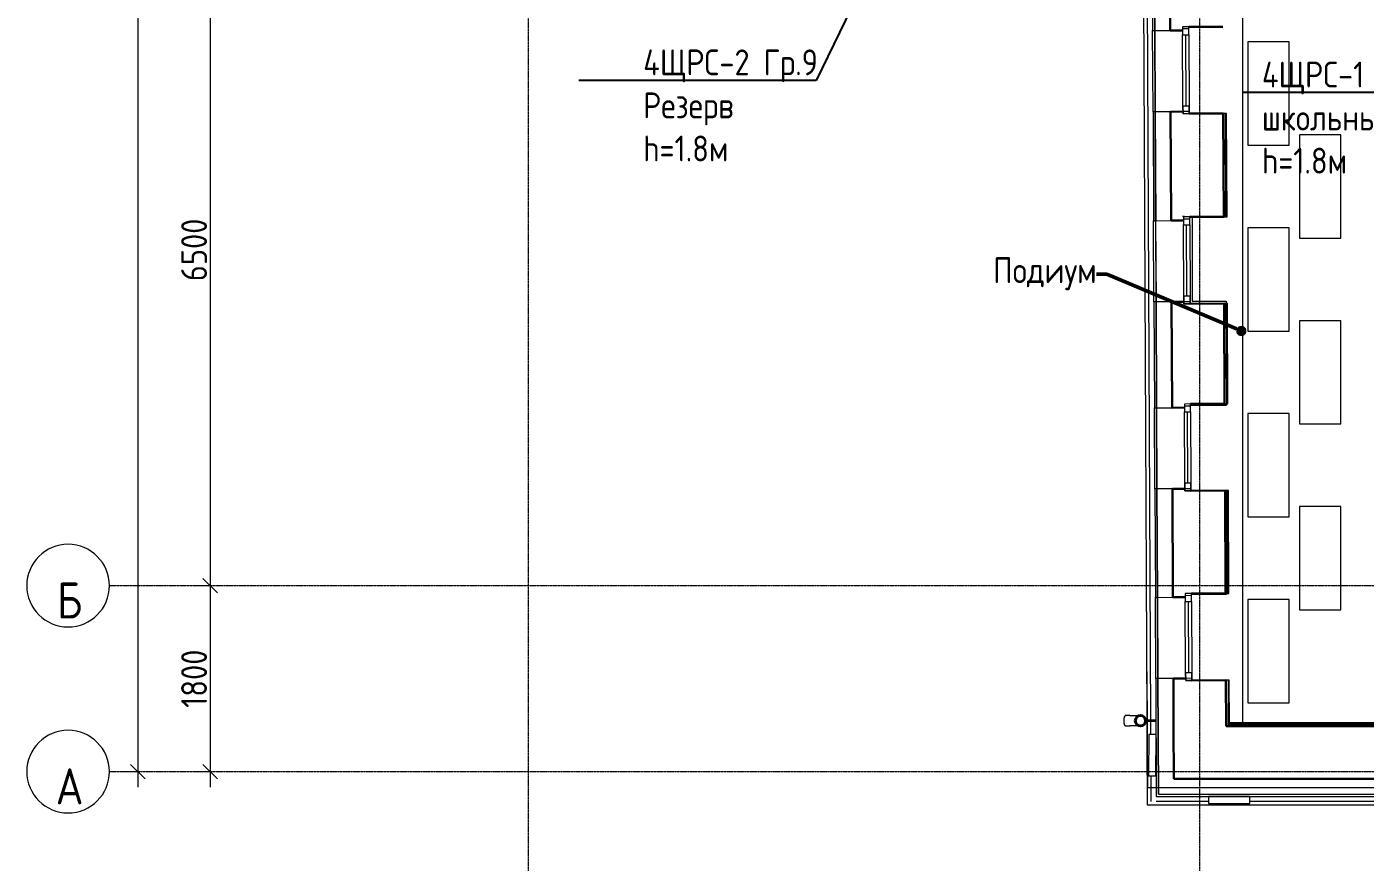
# Model space of a CAD drawing. Header units: millimetres. Extents: x -32 to 417638015, y -35 to 175284279.
# Drawn here: x 417379309 to 417392269, y 175230904 to 175238989 of the extents above; entities that cross this region are included whole.
import ezdxf
from ezdxf import colors
from ezdxf.entities.mleader import LeaderData, LeaderLine
from ezdxf.math import Vec2, Vec3

# ---------------------------------------------------------------- set-up
doc = ezdxf.new("R2010")
doc.units = ezdxf.units.MM
doc.linetypes.add('ADSK_Линия сетки', pattern=[25, 20, -2.5, 0, -2.5])
for name, color, linetype, lineweight in [('_ Окна', 7, 'Continuous', 9), ('Обобщенные модели', 7, 'Continuous', 18), ('Окна', 7, 'Continuous', 9), ('Оси', 253, 'Continuous', 9), ('Перекрытие', 7, 'Continuous', 18), ('Размеры', 7, 'Continuous', 9), ('Стены внутренние', 7, 'Continuous', 18), ('Стены наружные', 7, 'Continuous', 18), ('Стены несущие', 7, 'Continuous', 30), ('Стены отделка', 7, 'Continuous', 30), ('Стены штриховка', 7, 'Continuous', 9), ('ТХ', 5, 'Continuous', 0), ('ТХ_Задание ЭОМ_СС', 6, 'Continuous', 0), ('ТХ_КР ЗАДАНИЕ', 251, 'Continuous', 0), ('ШТРИХОВКА', 252, 'Continuous', 15)]:
    doc.layers.add(name, color=color, linetype=linetype, lineweight=lineweight)
doc.layers.add('_ЭМ_Надписи', color=7, linetype='Continuous')
doc.styles.add('GOST Common', font='GOST_Common.ttf', dxfattribs={"width": 0.9, "height": 350})
doc.styles.add('GOST Common_1', font='GOST_Common.ttf', dxfattribs={"width": 0.9, "height": 250})
doc.styles.add('ЭОМ', font='isocpeur.ttf', dxfattribs={"width": 0.85, "height": 250})
doc.dimstyles.new('ADSK_Основной_2_5_мм', dxfattribs={"dimscale": 304.8, "dimtxt": 251.428749, "dimasz": 0.463911, "dimexe": 0.492126, "dimexo": 0.492126, "dimgap": 0.098425, "dimtad": 1, "dimrnd": 0.01, "dimdsep": 46, "dimtxsty": 'GOST Common_1', "dimblk1": 'OBLIQUE', "dimblk2": 'OBLIQUE', "dimsah": 1, "dimcen": 0.09, "dimdle": 0.492126, "dimazin": 2, "dimtfac": 1, "dimtdec": 4, "dimtix": 1, "dimtmove": 0, "dimatfit": 3, "dimfxl": 1, "dimtvp": 1, "dimtolj": 1, "dimtzin": 0, "dimlwd": 20, "dimlwe": 20, "dimarcsym": 2})

# ---------------------------------------------------------------- blocks, each defined once
blk = doc.blocks.new('_Dot')
at = {"color": 0, "linetype": 'ByBlock', "lineweight": -2}
blk.add_line((-0.5, 0), (-1, 0), dxfattribs=at)
at = {"color": 0, "linetype": 'ByBlock', "const_width": 0.5}
blk.add_lwpolyline([(-0.25, 0, 1), (0.25, 0, 1)], format="xyb", close=True, dxfattribs=at)
blk = doc.blocks.new('_Oblique')
at = {"color": 0, "linetype": 'ByBlock', "lineweight": -2}
blk.add_line((-0.5, -0.5), (0.5, 0.5), dxfattribs=at)
blk = doc.blocks.new('*D283')
at = {"layer": 'Defpoints', "color": 0, "transparency": 16777216}
for p in [(-9677, 43374), (-9777, 324), (-9677, 324)]:
    blk.add_point(p, dxfattribs=at)
at = {"layer": 'Размеры', "color": 0, "lineweight": 20, "transparency": 16777216}
for p, q in [((-9777, 43524), (-9777, 174)), ((-9827, 43374), (-9927, 43374)), ((-9827, 324), (-9927, 324))]:
    blk.add_line(p, q, dxfattribs=at)
at = {"layer": 'Размеры', "color": 0, "lineweight": 20, "transparency": 16777216, "xscale": 141.4, "yscale": 141.4, "zscale": 141.4}
for p, rotation in [((-9777, 43374), 90), ((-9777, 324), 270)]:
    blk.add_blockref('_Oblique', p, dxfattribs=dict(at, rotation=rotation))
at = {"layer": 'Размеры', "color": 0, "lineweight": 20, "transparency": 16777216, "insert": (-9932, 21849), "char_height": 250, "width": 971.62, "attachment_point": 5, "rotation": 90, "style": 'GOST Common_1'}
blk.add_mtext('\\A1;43050', dxfattribs=at)
blk = doc.blocks.new('*D288')
at = {"layer": 'Defpoints', "color": 0, "transparency": 16777216}
for p in [(-8977, 8624), (-9077, 2124), (-8977, 2124)]:
    blk.add_point(p, dxfattribs=at)
at = {"layer": 'Размеры', "color": 0, "lineweight": 20, "transparency": 16777216}
for p, q in [((-9077, 8774), (-9077, 1974)), ((-9127, 8624), (-9227, 8624)), ((-9127, 2124), (-9227, 2124))]:
    blk.add_line(p, q, dxfattribs=at)
at = {"layer": 'Размеры', "color": 0, "lineweight": 20, "transparency": 16777216, "xscale": 141.4, "yscale": 141.4, "zscale": 141.4}
for p, rotation in [((-9077, 8624), 90), ((-9077, 2124), 270)]:
    blk.add_blockref('_Oblique', p, dxfattribs=dict(at, rotation=rotation))
at = {"layer": 'Размеры', "color": 0, "lineweight": 20, "transparency": 16777216, "insert": (-9232, 5374), "char_height": 250, "width": 756.84, "attachment_point": 5, "rotation": 90, "style": 'GOST Common_1'}
blk.add_mtext('\\A1;6500', dxfattribs=at)
blk = doc.blocks.new('*D289')
at = {"layer": 'Defpoints', "color": 0, "transparency": 16777216}
for p in [(-8977, 2124), (-9077, 324), (-8977, 324)]:
    blk.add_point(p, dxfattribs=at)
at = {"layer": 'Размеры', "color": 0, "lineweight": 20, "transparency": 16777216}
for p, q in [((-9077, 2274), (-9077, 174)), ((-9127, 2124), (-9227, 2124)), ((-9127, 324), (-9227, 324))]:
    blk.add_line(p, q, dxfattribs=at)
at = {"layer": 'Размеры', "color": 0, "lineweight": 20, "transparency": 16777216, "xscale": 141.4, "yscale": 141.4, "zscale": 141.4}
for p, rotation in [((-9077, 2124), 90), ((-9077, 324), 270)]:
    blk.add_blockref('_Oblique', p, dxfattribs=dict(at, rotation=rotation))
at = {"layer": 'Размеры', "color": 0, "lineweight": 20, "transparency": 16777216, "insert": (-9232, 1224), "char_height": 250, "width": 700.59, "attachment_point": 5, "rotation": 90, "style": 'GOST Common_1'}
blk.add_mtext('\\A1;1800', dxfattribs=at)
blk = doc.blocks.new('_ЭМ_ТХ2_4 Этаж')
at = {"layer": 'ТХ', "color": 8}
for points in [[(7281, 6150), (7281, 7150), (6881, 7150), (6881, 6150)], [(7781, 5250), (7781, 6250), (7381, 6250), (7381, 5250)], [(7281, 4350), (7281, 5350), (6881, 5350), (6881, 4350)], [(7781, 3450), (7781, 4450), (7381, 4450), (7381, 3450)], [(7281, 2550), (7281, 3550), (6881, 3550), (6881, 2550)], [(7781, 1650), (7781, 2650), (7381, 2650), (7381, 1650)], [(7281, 750), (7281, 1750), (6881, 1750), (6881, 750)]]:
    blk.add_lwpolyline(points, close=True, dxfattribs=at)
at = {"layer": 'ТХ_КР ЗАДАНИЕ', "color": 8, "lineweight": 0}
ml = blk.add_multileader_mtext('Standard', dxfattribs=at)
ml.set_content('Подиум', color=8, style='GOST Common_1')
ml.set_leader_properties()
ml.set_arrow_properties(name='DOT')
ml.build(insert=Vec2(0, 0))
ml.multileader.update_dxf_attribs({"dogleg_length": 100, "arrow_head_size": 100})
ctx = ml.context
ctx.base_point, ctx.char_height, ctx.arrow_head_size, ctx.landing_gap_size, ctx.plane_origin = Vec3(4471, 4901), 250, 100, 0.09, Vec3(14411, 5490)
ctx.text_align_type = 2
notes = []
notes.append((ctx, [(0, (1, 1, 0), (5516, 4901), (-1, 0), 100, [(3, [(6817, 4350)], 0, [])])]))
ctx.mtext.insert, ctx.mtext.alignment, ctx.mtext.flow_direction = Vec3(5416, 5063), 3, 5
for ctx, leaders in notes:
    for number, flags, end, landing, length, lines in leaders:
        leader = LeaderData()
        leader.index, (leader.has_last_leader_line, leader.has_dogleg_vector, leader.attachment_direction) = number, flags
        leader.last_leader_point, leader.dogleg_vector, leader.dogleg_length = Vec3(end), Vec3(landing), length
        for number, points, colour, breaks in lines:
            line = LeaderLine()
            line.index, line.vertices, line.color, line.breaks = number, Vec3.list(points), colors.encode_raw_color(colour), breaks
            leader.lines.append(line)
        ctx.leaders.append(leader)
blk = doc.blocks.new('План 4 этажа')
at = {"layer": 'Обобщенные модели', "lineweight": 9}
h = blk.add_hatch(dxfattribs=at)
h.set_pattern_fill('FP_6', color=8, angle=90.2724742, style=0, pattern_type=2)
h.set_pattern_definition([(45, (591.94, 243.9), (-106.067, 106.065), [])])
h.paths.add_polyline_path([(-79.781, 768.274), (-57.529, 768.379), (-37.526, 778.129), (-23.735, 795.593), (-19.344, 819.27), (-23.942, 838.98), (-39.15, 856.907), (-57.992, 865.871), (-80.244, 865.765), (-100.246, 856.015), (-114.038, 838.552), (-118.886, 816.834), (-113.831, 795.164), (-99.875, 777.833), (-80.003, 768.379)])
at = {"layer": '_ Окна', "color": 8, "lineweight": 18}
for p, q in [((399.183, 7532.519), (339.184, 7532.233)), ((339.184, 7532.233), (339.545, 7456.234)), ((399.545, 7456.52), (399.183, 7532.519)), ((339.545, 7456.234), (399.545, 7456.52)), ((342.817, 6768.242), (402.816, 6768.527)), ((343.179, 6692.243), (342.817, 6768.242)), ((402.816, 6768.527), (403.178, 6692.528)), ((403.178, 6692.528), (343.179, 6692.243)), ((407.932, 5692.785), (347.933, 5692.499)), ((347.933, 5692.499), (348.294, 5616.5)), ((348.294, 5616.5), (408.294, 5616.786)), ((408.294, 5616.786), (407.932, 5692.785)), ((351.566, 4928.508), (411.566, 4928.793)), ((351.928, 4852.509), (351.566, 4928.508)), ((411.566, 4928.793), (411.927, 4852.794)), ((411.927, 4852.794), (351.928, 4852.509)), ((416.541, 3882.56), (356.542, 3882.275)), ((356.542, 3882.275), (356.903, 3806.275)), ((356.903, 3806.275), (416.902, 3806.561)), ((416.902, 3806.561), (416.541, 3882.56)), ((360.175, 3118.283), (420.174, 3118.569)), ((360.536, 3042.284), (360.175, 3118.283)), ((420.174, 3118.569), (420.536, 3042.569)), ((420.536, 3042.569), (360.536, 3042.284)), ((425.267, 2047.581), (365.268, 2047.295)), ((365.268, 2047.295), (365.63, 1971.296)), ((365.63, 1971.296), (425.629, 1971.582)), ((425.629, 1971.582), (425.267, 2047.581)), ((368.901, 1283.304), (428.901, 1283.589)), ((369.263, 1207.305), (368.901, 1283.304)), ((429.262, 1207.59), (369.263, 1207.305)), ((428.901, 1283.589), (429.262, 1207.59))]:
    blk.add_line(p, q, dxfattribs=at)
at = {"layer": '_ Окна', "color": 8}
for p, q in [((399.278, 7512.519), (339.279, 7512.234)), ((372.817, 6768.385), (369.545, 7456.377)), ((403.083, 6712.528), (343.083, 6712.243)), ((408.027, 5672.785), (348.028, 5672.5)), ((381.566, 4928.651), (378.294, 5616.643)), ((411.832, 4872.794), (351.833, 4872.509)), ((416.636, 3862.56), (356.637, 3862.275)), ((390.175, 3118.426), (386.903, 3806.418)), ((420.441, 3062.569), (360.441, 3062.284)), ((425.363, 2027.581), (365.363, 2027.296)), ((398.901, 1283.447), (395.629, 1971.439)), ((429.167, 1227.59), (369.168, 1227.305))]:
    blk.add_line(p, q, dxfattribs=at)
at = {"layer": 'Обобщенные модели', "color": 8}
for p, q in [((-172.77, 866.579), (-215.274, 866.377)), ((81.088, 822.786), (-17.798, 822.315)), ((-17.798, 812.315), (81.136, 812.786)), ((-214.799, 766.378), (-172.295, 766.58))]:
    blk.add_line(p, q, dxfattribs=at)
at = {"layer": 'Обобщенные модели', "color": 8, "flags": 128}
for points in [[(-172.77, 866.579), (-167.103, 866.606), (-161.518, 866.632), (-156.026, 866.658), (-150.635, 866.684), (-145.353, 866.709), (-140.189, 866.734), (-135.152, 866.758), (-130.248, 866.781), (-125.487, 866.804), (-120.876, 866.826), (-116.422, 866.847), (-112.133, 866.867), (-108.014, 866.887), (-104.073, 866.905), (-100.316, 866.923), (-96.75, 866.94), (-93.379, 866.956), (-90.209, 866.971), (-87.246, 866.986), (-84.493, 866.999), (-82.141, 867.01)], [(-81.665, 767.011), (-82.936, 767.005), (-85.599, 766.992), (-88.476, 766.979), (-91.56, 766.964), (-94.848, 766.948), (-98.334, 766.932), (-102.012, 766.914), (-105.877, 766.896), (-109.923, 766.877), (-114.142, 766.856), (-118.529, 766.836), (-123.075, 766.814), (-127.775, 766.792), (-132.62, 766.769), (-137.603, 766.745), (-142.715, 766.721), (-147.948, 766.696), (-153.295, 766.67), (-158.747, 766.644), (-164.294, 766.618), (-169.928, 766.591), (-172.295, 766.58)]]:
    blk.add_lwpolyline(points, dxfattribs=at)
at = {"layer": 'Обобщенные модели', "color": 8}
for start, end in [(0.2724742, 180.2724742), (180.2724742, 0.2724742)]:
    blk.add_arc((-68.886, 817.072), 52, start, end, dxfattribs=at)
at = {"layer": 'Обобщенные модели', "color": 8, "lineweight": 40}
for start, end in [(0.2724742, 180.2724742), (180.2724742, 0.2724742)]:
    blk.add_arc((-68.886, 817.072), 50, start, end, dxfattribs=at)
at = {"layer": 'Обобщенные модели', "color": 8}
for start_param, end_param in [(3.141592654, 4.71238898), (4.71238898, 6.283185307)]:
    blk.add_ellipse((-215.036, 816.377), major_axis=(0.238, -49.999), ratio=0.309016994, start_param=start_param, end_param=end_param, dxfattribs=at)
at = {"layer": 'Окна', "color": 8}
for p, q in [((399.183, 7532.519), (339.184, 7532.233)), ((339.184, 7532.233), (339.545, 7456.234)), ((399.545, 7456.52), (399.183, 7532.519)), ((342.817, 6768.242), (339.545, 7456.234)), ((399.545, 7456.52), (402.816, 6768.527)), ((342.817, 6768.242), (343.179, 6692.243)), ((403.178, 6692.528), (402.816, 6768.527)), ((343.179, 6692.243), (403.178, 6692.528)), ((407.932, 5692.785), (347.933, 5692.499)), ((347.933, 5692.499), (348.294, 5616.5)), ((351.566, 4928.508), (348.294, 5616.5)), ((408.294, 5616.786), (407.932, 5692.785)), ((408.294, 5616.786), (411.566, 4928.793)), ((351.566, 4928.508), (351.928, 4852.509)), ((411.927, 4852.794), (411.566, 4928.793)), ((351.928, 4852.509), (411.927, 4852.794)), ((416.541, 3882.56), (356.542, 3882.275)), ((356.542, 3882.275), (356.903, 3806.275)), ((360.175, 3118.283), (356.903, 3806.275)), ((416.902, 3806.561), (416.541, 3882.56)), ((416.902, 3806.561), (420.174, 3118.569)), ((360.175, 3118.283), (360.536, 3042.284)), ((420.536, 3042.569), (420.174, 3118.569)), ((360.536, 3042.284), (420.536, 3042.569)), ((425.267, 2047.581), (365.268, 2047.295)), ((365.268, 2047.295), (365.63, 1971.296)), ((368.901, 1283.304), (365.63, 1971.296)), ((425.629, 1971.582), (425.267, 2047.581)), ((425.629, 1971.582), (428.901, 1283.589)), ((368.901, 1283.304), (369.263, 1207.305)), ((369.263, 1207.305), (429.262, 1207.59)), ((429.262, 1207.59), (428.901, 1283.589))]:
    blk.add_line(p, q, dxfattribs=at)
at = {"layer": 'Оси', "color": 8, "linetype": 'ADSK_Линия сетки'}
for p, q in [((-5993.495, -3353.101), (-5993.495, 44439.553)), ((506.505, -3353.101), (506.505, 43685.833)), ((-10052.178, 2124.489), (51155.033, 2124.489)), ((-10052.178, 324.489), (51155.033, 324.489))]:
    blk.add_line(p, q, dxfattribs=at)
at = {"layer": 'Оси', "color": 8, "lineweight": 20}
for centre, start, end in [((-10452.178, 2124.489), 90, 270), ((-10452.178, 2124.489), 270, 90), ((-10452.178, 324.489), 90, 270), ((-10452.178, 324.489), 270, 90)]:
    blk.add_arc(centre, 400, start, end, dxfattribs=at)
at = {"layer": 'Перекрытие', "color": 8}
for p, q in [((922.656, 797), (922.656, 7636.902)), ((403.159, 6696.412), (741.121, 6696.412)), ((741.121, 6696.412), (741.121, 6694.135)), ((432.833, 5692.903), (432.833, 4876.412)), ((432.833, 4876.412), (762.656, 4876.412)), ((762.656, 4876.412), (762.656, 4854.462)), ((762.656, 3866.401), (416.618, 3866.401)), ((762.656, 3884.206), (762.656, 3866.401)), ((762.656, 2038.902), (425.309, 2038.902)), ((762.656, 2049.185), (762.656, 2038.902))]:
    blk.add_line(p, q, dxfattribs=at)
at = {"layer": 'Стены внутренние', "color": 8}
blk.add_line((761.819, 4876.412), (761.923, 4854.459), dxfattribs=at)
at = {"layer": 'Стены наружные', "color": 8}
for p, q in [((-3.91, 822.157), (-39.15, 8232.326)), ((31.09, 822.199), (-2.177, 7817.629)), ((53.087, 6710.864), (49.354, 7495.855)), ((69.353, 7495.95), (73.087, 6710.959)), ((73.487, 6710.961), (69.754, 7495.952)), ((61.836, 4871.129), (58.103, 5656.121)), ((78.102, 5656.216), (81.836, 4871.225)), ((82.236, 4871.226), (78.503, 5656.218)), ((70.445, 3060.905), (66.711, 3845.896)), ((86.711, 3845.991), (90.444, 3061)), ((90.845, 3061.002), (87.112, 3845.993)), ((79.171, 1225.926), (75.438, 2010.917)), ((95.438, 2011.012), (99.171, 1226.021)), ((99.571, 1226.023), (95.838, 2011.014)), ((0, 0), (-3.864, 812.605)), ((31.744, 684.76), (31.135, 812.897)), ((-4.34, 288.649), (-4.34, 688.649)), ((-4.34, 288.649), (-1.373, 288.649)), ((34.834, 35), (33.646, 284.734)), ((8525.074, 0), (0, 0)), ((588.977, 35), (84.835, 35)), ((7666.586, 35), (988.977, 35))]:
    blk.add_line(p, q, dxfattribs=at)
at = {"layer": 'Стены несущие', "color": 8}
for p, q in [((219.748, 7497.665), (214.854, 8526.731)), ((339.179, 7533.233), (339.184, 7532.233)), ((399.183, 7532.519), (729.179, 7534.088)), ((219.748, 7497.665), (219.347, 7497.663)), ((219.347, 7497.663), (219.352, 7496.663)), ((219.352, 7496.663), (339.35, 7497.234)), ((343.083, 6712.243), (223.485, 6711.674)), ((223.485, 6711.674), (228.454, 5666.931)), ((733.174, 6694.098), (403.178, 6692.528)), ((737.929, 5694.354), (733.174, 6694.098)), ((347.933, 5692.499), (347.885, 5702.499)), ((228.454, 5666.931), (228.053, 5666.929)), ((228.053, 5666.929), (228.101, 5656.929)), ((228.101, 5656.929), (348.099, 5657.5)), ((407.932, 5692.785), (737.929, 5694.354)), ((351.833, 4872.509), (232.234, 4871.94)), ((237.11, 3846.706), (232.234, 4871.94)), ((741.923, 4854.363), (411.927, 4852.794)), ((741.923, 4854.363), (746.537, 3884.129)), ((237.11, 3846.706), (356.708, 3847.275)), ((416.541, 3882.56), (746.537, 3884.129)), ((360.441, 3062.284), (240.843, 3061.715)), ((240.843, 3061.715), (245.837, 2011.727)), ((750.532, 3044.139), (420.536, 3042.569)), ((750.532, 3044.139), (755.264, 2049.15)), ((245.837, 2011.727), (365.435, 2012.296)), ((425.267, 2047.581), (755.264, 2049.15)), ((369.168, 1227.305), (249.57, 1226.736)), ((249.57, 1226.736), (251.765, 765)), ((759.258, 1209.16), (429.262, 1207.59)), ((761.371, 765), (759.258, 1209.16)), ((251.765, 765), (251.365, 765)), ((251.365, 765), (253.79, 255)), ((7680.074, 765), (761.371, 765)), ((253.79, 255), (8270.074, 255))]:
    blk.add_line(p, q, dxfattribs=at)
at = {"layer": 'Стены отделка', "color": 8, "lineweight": 9}
for p, q in [((69.353, 7495.95), (65.565, 8292.492)), ((65.966, 8292.492), (69.754, 7495.952)), ((46.186, 8161.863), (49.354, 7495.855)), ((49.354, 7495.855), (69.353, 7495.95)), ((69.754, 7495.952), (219.352, 7496.663)), ((219.752, 7496.665), (219.748, 7497.665)), ((73.087, 6710.959), (53.087, 6710.864)), ((53.087, 6710.864), (58.103, 5656.121)), ((78.102, 5656.216), (73.087, 6710.959)), ((223.485, 6711.674), (73.487, 6710.961)), ((73.487, 6710.961), (78.503, 5656.218)), ((765.174, 6694.25), (733.174, 6694.098)), ((757.928, 5694.449), (753.174, 6694.193)), ((769.928, 5694.506), (765.174, 6694.25)), ((58.103, 5656.121), (78.102, 5656.216)), ((78.503, 5656.218), (228.101, 5656.929)), ((228.501, 5656.931), (228.454, 5666.931)), ((737.929, 5694.354), (769.928, 5694.506)), ((737.929, 5694.354), (737.929, 5694.354)), ((81.836, 4871.225), (61.836, 4871.129)), ((61.836, 4871.129), (66.711, 3845.896)), ((86.711, 3845.991), (81.836, 4871.225)), ((232.234, 4871.94), (82.236, 4871.226)), ((82.236, 4871.226), (87.112, 3845.993)), ((773.923, 4854.516), (741.923, 4854.363)), ((766.537, 3884.224), (761.923, 4854.459)), ((778.537, 3884.281), (773.923, 4854.516)), ((66.711, 3845.896), (86.711, 3845.991)), ((87.112, 3845.993), (237.11, 3846.706)), ((746.537, 3884.129), (778.537, 3884.281)), ((90.444, 3061), (70.445, 3060.905)), ((70.445, 3060.905), (75.438, 2010.917)), ((95.438, 2011.012), (90.444, 3061)), ((240.843, 3061.715), (90.845, 3061.002)), ((90.845, 3061.002), (95.838, 2011.014)), ((782.532, 3044.291), (750.532, 3044.139)), ((775.263, 2049.245), (770.532, 3044.234)), ((787.263, 2049.302), (782.532, 3044.291)), ((75.438, 2010.917), (95.438, 2011.012)), ((95.838, 2011.014), (245.837, 2011.727)), ((755.264, 2049.15), (787.263, 2049.302)), ((-5.743, 1293.469), (-0.403, 170.587)), ((99.171, 1226.021), (79.171, 1225.926)), ((79.171, 1225.926), (84.597, 85)), ((104.502, 105), (99.171, 1226.021)), ((249.57, 1226.736), (99.571, 1226.023)), ((99.571, 1226.023), (104.902, 105)), ((791.258, 1209.312), (759.258, 1209.16)), ((779.258, 1209.255), (781.369, 765.333)), ((793.276, 785), (791.258, 1209.312)), ((5518.47, 797), (781.219, 797)), ((781.371, 785), (781.371, 765)), ((793.276, 785), (5530.47, 785)), ((12.429, 684.906), (9.393, 284.918)), ((82.427, 684.375), (12.429, 684.906)), ((79.391, 284.387), (82.427, 684.375)), ((254.191, 255), (251.765, 765)), ((761.369, 765.238), (781.369, 765.333)), ((9.393, 284.918), (79.391, 284.387)), ((-0.403, 170.587), (8355.074, 170.587)), ((84.597, 85), (8440.074, 85)), ((104.502, 105), (8420.074, 105)), ((988.977, 85), (588.977, 85)), ((588.977, 85), (588.977, 15)), ((588.977, 15), (988.977, 15)), ((988.977, 15), (988.977, 85))]:
    blk.add_line(p, q, dxfattribs=at)
at = {"layer": 'Стены штриховка', "color": 8}
for p, q in [((767.928, 5694.497), (763.174, 6694.24)), ((776.537, 3884.272), (771.923, 4854.506)), ((785.263, 2049.293), (780.532, 3044.281)), ((791.276, 785), (789.258, 1209.302)), ((5530.47, 795), (781.228, 795)), ((781.276, 785), (793.276, 785))]:
    blk.add_line(p, q, dxfattribs=at)
at = {"layer": 'Оси', "color": 8, "char_height": 350, "attachment_point": 5, "line_spacing_factor": 1.022766, "style": 'GOST Common'}
for s, insert, width in [('\\pxqc,t0.25714,0.51429,0.77143,1.02857,1.28571,1.54286,1.8,2.05714,2.31429,2.57143,2.82857,3.08571,3.34286,3.6,3.85714,4.11429,4.37143,4.62857,4.88571,5.14286,5.4,5.65714,5.91429,6.17143,6.42857,6.68571,6.94286,7.2,7.45714,7.71429,7.97143,8.22857;{Б}', (-10437.25, 1981.638), 261.9), ('\\pxqc,t0.25714,0.51429,0.77143,1.02857,1.28571,1.54286,1.8,2.05714,2.31429,2.57143,2.82857,3.08571,3.34286,3.6,3.85714,4.11429,4.37143,4.62857,4.88571,5.14286,5.4,5.65714,5.91429,6.17143,6.42857,6.68571,6.94286,7.2,7.45714,7.71429,7.97143,8.22857;{А}', (-10437.25, 181.638), 291.6)]:
    blk.add_mtext(s, dxfattribs=dict(at, insert=insert, width=width))
at = {"layer": 'Размеры', "color": 8, "lineweight": 20}
for base, p1, p2, override, picture, middle in [((-9777.024, 324.489), (-9677.039, 43374.489), (-9677.039, 324.489), {"dimpost": '<>', "dimfxl": 43050}, '*D283', (-9932.024, 21849.489)), ((-9077.024, 2124.489), (-8977.039, 8624.489), (-8977.039, 2124.489), {"dimpost": '<>', "dimfxl": 6500}, '*D288', (-9232.024, 5374.489)), ((-9077.024, 324.489), (-8977.039, 2124.489), (-8977.039, 324.489), {"dimpost": '<>', "dimfxl": 1800}, '*D289', (-9232.024, 1224.489))]:
    dim = blk.add_linear_dim(base=base, p1=p1, p2=p2, angle=90, dimstyle='ADSK_Основной_2_5_мм', override=override, dxfattribs=at)
    dim.commit()
    dim.dimension.update_dxf_attribs({"geometry": picture, "text_midpoint": middle})

msp = doc.modelspace()

# ---------------------------------------------------------------- block references
at = {"layer": 'ТХ_Задание ЭОМ_СС', "lineweight": 50}
msp.add_blockref('_ЭМ_ТХ2_4 Этаж', (417384252, 175231695), dxfattribs=at)
at = {"layer": 'ШТРИХОВКА'}
msp.add_blockref('План 4 этажа', (417390161, 175231456), dxfattribs=at)

# ---------------------------------------------------------------- leaders
at = {"layer": '_ЭМ_Надписи', "color": 7, "ltscale": 5}
ml = msp.add_multileader_mtext('Standard', dxfattribs=at)
ml.set_content('{\\fGOST Common|b0|i0|c204|p34;\\W0.9;\\C256;4ЩРС-2\\fISOCPEUR|b0|i0|c204|p34;\\W0.85; Гр.9 Резерв\\P\\fGOST Common|b0|i0|c0|p34;\\W0.9;h=\\fGOST Common|b0|i0|c204|p34;1\\fGOST Common|b0|i0|c0|p34;.\\fGOST Common|b0|i0|c204|p34;8м}', color=1, style='ЭОМ')
ml.set_leader_properties()
ml.build(insert=Vec2(0, 0))
ml.multileader.update_dxf_attribs({"text_left_attachment_type": 6, "text_right_attachment_type": 6, "dogleg_length": 0, "arrow_head_size": 200})
ctx = ml.context
ctx.base_point, ctx.char_height, ctx.arrow_head_size, ctx.landing_gap_size, ctx.plane_origin = Vec3(417385277, 175238470), 250, 200, 0, Vec3(417360046, 175255851)
ctx.left_attachment, ctx.right_attachment = 6, 6
notes = []
notes.append((ctx, [(1, (1, 1, 0), (417386951, 175238470), (-1, 0), 0, [(0, [(417387922, 175240458)], 0, [])])]))
ctx.mtext.insert, ctx.mtext.width, ctx.mtext.defined_height, ctx.mtext.flow_direction = Vec3(417385277, 175238770), 2273.29, 546, 5
ml = msp.add_multileader_mtext('Standard', dxfattribs=at)
ml.set_content('{\\fGOST Common|b0|i0|c204|p34;\\W0.9;\\C256;4ЩРС-1\\fISOCPEUR|b0|i0|c204|p34;\\W0.85; Гр.10\\Pшкольный информатор\\P\\fGOST Common|b0|i0|c0|p34;\\W0.9;h=1.8\\fGOST Common|b0|i0|c204|p34;м}', color=1, style='ЭОМ')
ml.set_leader_properties()
ml.build(insert=Vec2(0, 0))
ml.multileader.update_dxf_attribs({"text_left_attachment_type": 6, "text_right_attachment_type": 6, "dogleg_length": 0, "arrow_head_size": 200})
ctx = ml.context
ctx.base_point, ctx.char_height, ctx.arrow_head_size, ctx.landing_gap_size, ctx.plane_origin = Vec3(417391268, 175238352, -64), 250, 200, 0, Vec3(417372487, 175254465, -64)
ctx.left_attachment, ctx.right_attachment = 6, 6
notes.append((ctx, [(1, (1, 1, 0), (417394221, 175238352, -64), (-1, 0), 0, [(0, [(417395691, 175239495, -64)], 0, [])])]))
ctx.mtext.insert, ctx.mtext.width, ctx.mtext.defined_height, ctx.mtext.flow_direction = Vec3(417391268, 175238652, -64), 3113.03, 546, 5
for ctx, leaders in notes:
    for number, flags, end, landing, length, lines in leaders:
        leader = LeaderData()
        leader.index, (leader.has_last_leader_line, leader.has_dogleg_vector, leader.attachment_direction) = number, flags
        leader.last_leader_point, leader.dogleg_vector, leader.dogleg_length = Vec3(end), Vec3(landing), length
        for number, points, colour, breaks in lines:
            line = LeaderLine()
            line.index, line.vertices, line.color, line.breaks = number, Vec3.list(points), colors.encode_raw_color(colour), breaks
            leader.lines.append(line)
        ctx.leaders.append(leader)

doc.saveas('drawing.dxf')
